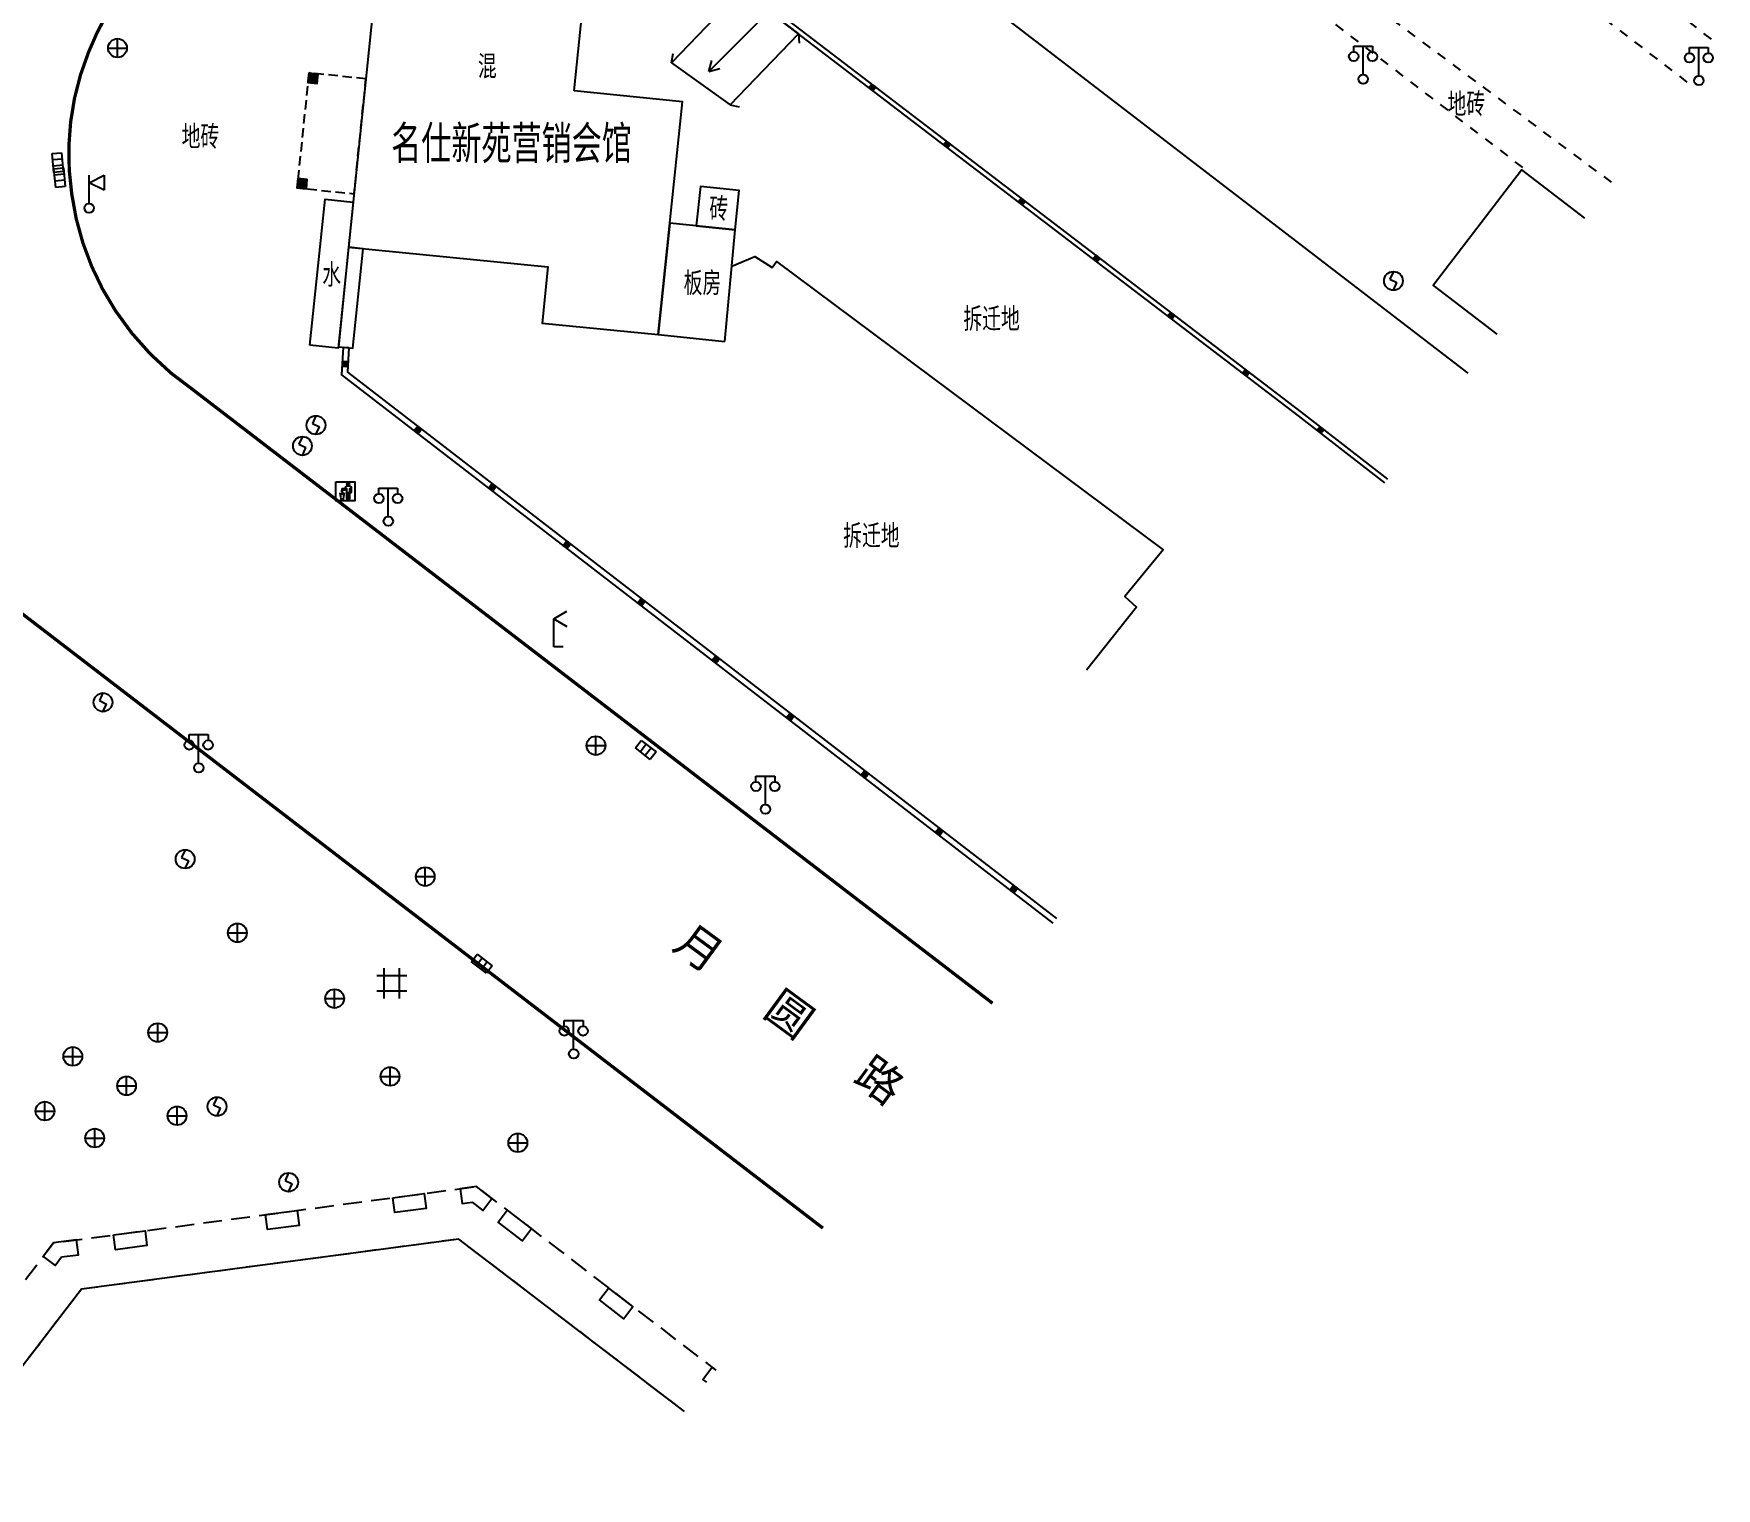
# Model space of a CAD drawing. Extents: x 5235 to 6165, y 11896 to 12757.
# Drawn here: x 5884.9 to 5974.4, y 12405 to 12482.3 of the extents above; entities that cross this region are included whole.
import ezdxf
from ezdxf.enums import TextEntityAlignment as Align

# ---------------------------------------------------------------- set-up
doc = ezdxf.new("R2010")
doc.units = 0
doc.header["$LTSCALE"] = 0.5
for name, pattern in [('X32', [1.5, 1, -0.5]), ('X5', [3, 2, -1]), ('X6', [2, 1, -1])]:
    doc.linetypes.add(name, pattern=pattern)
doc.layers.get('0').update_dxf_attribs({"linetype": 'CONTINUOUS'})
for name, color, linetype in [('COMPONENT', 4, 'CONTINUOUS'), ('DLDW', 11, 'CONTINUOUS'), ('DLSS', 4, 'CONTINUOUS'), ('DMTZ', 3, 'CONTINUOUS'), ('GXYZ', 2, 'CONTINUOUS'), ('JMD', 6, 'CONTINUOUS'), ('SXSS', 5, 'CONTINUOUS')]:
    doc.layers.add(name, color=color, linetype=linetype)
doc.styles.add('HZ', font='rs.shx', dxfattribs={"width": 0.8, "bigfont": 'hztxt.shx'})
doc.styles.add('等线体', font='simhei.ttf')
doc.linetypes.add('10422', pattern='A,2,[150,AAA.SHX,S=1,R=0,X=0,Y=1],2,[177,AAA.SHX,S=1,R=0,X=0,Y=0.8],1e-09', length=4)
doc.linetypes.add('444', pattern='A,4.5,[145,AAA.SHX,S=1,R=0,X=0,Y=1],4.5,-0.5,[146,AAA.SHX,S=1,R=0,X=0,Y=0],-0.5', length=10)

# ---------------------------------------------------------------- blocks, each defined once
blk = doc.blocks.new('gc041')
for p, q in [((-1, 0.5), (1, 0.5)), ((-1, -0.5), (-1, 0.5)), ((-0.33, 0.5), (-0.33, -0.5)), ((0.33, 0.5), (0.33, -0.5)), ((1, 0.5), (1, -0.5)), ((1, -0.5), (-1, -0.5))]:
    blk.add_line(p, q)
blk = doc.blocks.new('gc002')
at = {"linetype": 'Continuous'}
blk.add_hatch(color=256, dxfattribs=at).paths.add_polyline_path([(0.5, 0.5), (-0.5, 0.5), (-0.5, -0.5), (0.5, -0.5)])
blk.add_lwpolyline([(-0.5, -0.5), (0.5, -0.5), (0.5, 0.5), (-0.5, 0.5), (-0.5, -0.5)])
blk = doc.blocks.new('gc019')
for p, q in [((0, 0.5), (0, 3.5)), ((0, 2.7), (1.6, 3.5)), ((1.6, 1.9), (0, 2.7)), ((1.6, 3.5), (1.6, 1.9))]:
    blk.add_line(p, q)
blk.add_circle((0, 0), 0.5)
blk = doc.blocks.new('GC097')
for p, q in [((-1, 2.92), (-1, 3.52)), ((-1, 3.52), (1, 3.52)), ((0, 0.52), (0, 3.52)), ((1, 3.52), (1, 2.92))]:
    blk.add_line(p, q)
for centre in [(-1, 2.42), (1, 2.42), (0.01, 0)]:
    blk.add_circle(centre, 0.5)
blk = doc.blocks.new('gcbj0305')
for points in [[(-1.01, 1.01), (1.01, 1.01), (1.01, -1.01), (-1.01, -1.01)], [(-0.47, 0.01), (-0.39, -0.06), (-0.31, 0.01), (-0.39, 0.09)], [(0.13, 0.3), (0.13, -0.79), (0.15, -0.85), (0.24, -0.85), (0.28, -0.8), (0.28, -0.15), (0.33, -0.15), (0.33, -0.8), (0.36, -0.85), (0.44, -0.85), (0.49, -0.8), (0.49, 0.3), (0.52, 0.3), (0.52, -0.11), (0.55, -0.14), (0.6, -0.14), (0.64, -0.09), (0.64, 0.43), (0.53, 0.54), (0.14, 0.54), (0.03, 0.45), (-0.06, 0.26), (-0.33, 0.26), (-0.36, 0.24), (-0.36, 0.18), (-0.34, 0.15), (-0.01, 0.14), (0.11, 0.31)], [(-0.4, -0.13), (-0.31, -0.2), (-0.25, -0.13), (-0.33, -0.06)], [(-0.4, -0.25), (-0.3, -0.25), (-0.3, -0.35), (-0.4, -0.35)]]:
    blk.add_lwpolyline(points, close=True)
blk.add_lwpolyline([(-0.6, -0.18), (-0.47, -0.82), (-0.21, -0.82), (-0.09, -0.16)])
blk.add_circle((0.3, 0.72), 0.128)
blk = doc.blocks.new('gc043')
for p, q in [((-1, 0), (1, 0)), ((0, -1), (0, 1))]:
    blk.add_line(p, q)
blk.add_circle((0, 0), 1)
blk = doc.blocks.new('gc050')
for p, q in [((0, 1), (-0.38, 0.18)), ((-0.38, 0.18), (0.38, -0.18)), ((0, -1), (0.38, -0.18))]:
    blk.add_line(p, q)
blk.add_circle((0, 0), 1)
blk = doc.blocks.new('GC052')
for p, q in [((0, 3), (1.38, 3.81)), ((0, 0), (0, 3)), ((0, 3), (1.38, 2.19)), ((1, 0), (0, 0))]:
    blk.add_line(p, q)
blk = doc.blocks.new('gc086')
for q in [(6.46, 0.6), (6.46, -0.6)]:
    blk.add_line((7.5, 0), q)
blk.add_lwpolyline([(0, 0), (7.5, 0)])
blk = doc.blocks.new('gc146')
for points in [[(1.6, 0.82), (-1.6, 0.82)], [(-0.8, -1.58), (-0.8, 1.62)], [(0.8, 1.62), (0.8, -1.58)], [(-1.6, -0.78), (1.6, -0.78)]]:
    blk.add_lwpolyline(points)

msp = doc.modelspace()

# ---------------------------------------------------------------- linework, layer by layer
at = {"layer": 'DLSS', "linetype": 'X6', "elevation": 520.041, "flags": 128}
for points in [[(5968.785, 12474.421), (5951.566, 12487.203, -0.214338), (5947.183, 12496.633, -0.132594), (5949.736, 12504.615), (5967.23, 12527.364), (5961.831, 12531.511), (5962.004, 12534.439), (5972.718, 12548.55, 0.419238), (5971.924, 12553.913), (5960.327, 12562.96)], [(5972.803, 12479.749), (5960.256, 12489.389, -0.317281), (5960.011, 12490.793), (5965.78, 12498.488), (5966.503, 12497.88), (5962.161, 12492.219), (5961.676, 12491.53), (5970.557, 12484.764), (5974.355, 12481.807)], [(5964.06, 12475.211), (5950.258, 12485.755, -0.149587), (5945.903, 12492.464), (5944.508, 12492.168), (5942.854, 12491.494), (5941.437, 12490.918), (5940.053, 12490.217), (5938.38, 12489.166), (5937.321, 12488.775), (5936.894, 12488.685)]]:
    msp.add_lwpolyline(points, format="xyb", dxfattribs=at)
at = {"layer": 'DLSS', "linetype": 'Continuous', "const_width": 0.175, "elevation": 520.041, "flags": 128}
for points in [[(5935.865, 12430.77), (5893.361, 12463.379, -0.097798), (5889.225, 12467.592, -0.112421), (5886.901, 12473.796, -0.134323), (5887.797, 12481.343, -0.039328), (5889.125, 12483.989), (5947.17, 12559.692, -0.099951), (5949.051, 12559.762), (5949.513, 12559.633), (5950.044, 12559.335), (5954.336, 12556.043)], [(5832.61, 12406.218), (5831.788, 12407.139), (5831.18, 12408.527), (5863.27, 12450.401, -0.122148), (5870.039, 12454.539, -0.147537), (5878.699, 12454.583, -0.035975), (5882.507, 12452.828), (5926.847, 12418.813)]]:
    msp.add_lwpolyline(points, format="xyb", dxfattribs=at)
at = {"layer": 'DMTZ', "linetype": '10422', "flags": 128}
msp.add_lwpolyline([(5922.005, 12469.961), (5923.233, 12470.475), (5924.153, 12469.891), (5924.38, 12470.199), (5944.93, 12454.873), (5942.909, 12452.395), (5943.522, 12451.825), (5940.868, 12448.487)], dxfattribs=at)
at = {"layer": 'JMD', "linetype": 'Continuous'}
msp.add_line((5901.333, 12465.644, 520.041), (5901.632, 12465.627, 520.041), dxfattribs=at)
at = {"layer": 'JMD', "linetype": '444', "elevation": 520.041, "flags": 128}
msp.add_lwpolyline([(5954.805, 12555.747), (5920.216, 12510.829), (5921.579, 12494.659), (5961.135, 12464.278)], dxfattribs=at)
at = {"layer": 'JMD', "linetype": 'Continuous', "flags": 128}
msp.add_lwpolyline([(5956.73, 12458.437), (5952.14, 12461.994), (5916.038, 12489.576)], dxfattribs=at)
at = {"layer": 'JMD', "color": 7, "linetype": 'Continuous', "flags": 128}
msp.add_lwpolyline([(5956.881, 12458.637), (5952.293, 12462.193), (5916.163, 12489.795)], dxfattribs=at)
at = {"layer": 'JMD', "linetype": 'Continuous', "elevation": 520.041, "flags": 128}
for points in [[(5913.616, 12479.281), (5914.38, 12486.721), (5903.356, 12487.836), (5901.623, 12470.967), (5912.222, 12469.918), (5911.916, 12466.931), (5918.091, 12466.327), (5919.375, 12478.689)], [(5901.623, 12470.967), (5901.079, 12465.67), (5901.846, 12465.591), (5902.39, 12470.888)], [(5903.976, 12420.432), (5905.65, 12420.655), (5905.756, 12419.862), (5904.082, 12419.639)], [(5897.211, 12419.531), (5898.885, 12419.754), (5898.991, 12418.961), (5897.317, 12418.738)], [(5915.446, 12415.63), (5916.744, 12414.635), (5916.257, 12414), (5914.959, 12414.996)]]:
    msp.add_lwpolyline(points, close=True, dxfattribs=at)
at = {"layer": 'JMD', "linetype": 'X32', "elevation": 520.041, "flags": 128}
msp.add_lwpolyline([(5902.543, 12479.919), (5899.506, 12480.231), (5898.878, 12474.121), (5901.915, 12473.809)], close=True, dxfattribs=at)
at = {"layer": 'JMD', "linetype": 'Continuous', "elevation": 520.041, "flags": 128}
for points in [[(5962.695, 12466.347), (5959.304, 12468.941), (5963.993, 12475.072), (5967.344, 12472.51)], [(5901.632, 12465.627), (5901.558, 12464.317), (5939.261, 12435.273)], [(5920.666, 12410.616), (5920.46, 12410.774), (5920.947, 12411.409), (5921.147, 12411.255)]]:
    msp.add_lwpolyline(points, dxfattribs=at)
at = {"layer": 'JMD', "linetype": 'Continuous', "flags": 128}
for points in [[(5922.188, 12471.886), (5922.388, 12473.99), (5920.328, 12474.186), (5920.112, 12472.101)], [(5921.626, 12465.962), (5922.188, 12471.886), (5918.706, 12472.247), (5918.091, 12466.327)], [(5908.194, 12420.187), (5908.758, 12419.754), (5909.245, 12420.389), (5908.418, 12421.024), (5907.557, 12420.909), (5907.663, 12420.116), (5908.194, 12420.187)], [(5910.058, 12419.765), (5911.355, 12418.77), (5910.868, 12418.135), (5909.571, 12419.131)], [(5886.365, 12417.279), (5887.258, 12417.399), (5887.151, 12418.192), (5885.931, 12418.028), (5885.384, 12417.314), (5886.019, 12416.828), (5886.365, 12417.279)], [(5889.123, 12418.453), (5890.797, 12418.676), (5890.902, 12417.883), (5889.229, 12417.66)]]:
    msp.add_lwpolyline(points, close=True, dxfattribs=at)
at = {"layer": 'JMD', "color": 7, "linetype": 'Continuous', "elevation": 520.041, "flags": 128}
msp.add_lwpolyline([(5901.333, 12465.644), (5901.249, 12464.175), (5939.08, 12435.033)], dxfattribs=at)
at = {"layer": 'JMD', "linetype": 'X5', "elevation": 520.041, "flags": 128}
msp.add_lwpolyline([(5919.492, 12409.06), (5907.486, 12418.23), (5887.42, 12415.566), (5844.665, 12359.861), (5847.855, 12335.73), (5878.601, 12312.149), (5877.037, 12310.081), (5845.337, 12334.47), (5841.895, 12360.546), (5885.931, 12418.028), (5908.418, 12421.024), (5921.149, 12411.257)], dxfattribs=at)
at = {"layer": 'JMD', "linetype": 'Continuous', "elevation": 520.041, "flags": 128}
msp.add_lwpolyline([(5919.492, 12409.06), (5907.486, 12418.23), (5887.42, 12415.566), (5844.665, 12359.861), (5847.855, 12335.73), (5878.601, 12312.149), (5881.76, 12316.285), (5876.235, 12320.528), (5875.736, 12319.878), (5868.841, 12325.173), (5869.327, 12325.805), (5864.949, 12329.167, -0.354093), (5864.693, 12331.046), (5868.281, 12335.747)], format="xyb", dxfattribs=at)
at = {"layer": 'SXSS', "linetype": 'Continuous'}
for p, q in [((5922.503, 12484.637), (5925.543, 12482.314)), ((5925.543, 12482.314), (5925.585, 12481.816)), ((5918.786, 12480.768), (5918.879, 12481.259)), ((5918.786, 12480.768), (5921.912, 12478.535)), ((5921.912, 12478.535), (5922.4, 12478.427))]:
    msp.add_line(p, q, dxfattribs=at)
at = {"layer": 'SXSS', "linetype": '10422', "elevation": 520.041, "flags": 128}
for points in [[(5922.503, 12484.637), (5918.786, 12480.768)], [(5921.912, 12478.535), (5925.543, 12482.314)]]:
    msp.add_lwpolyline(points, dxfattribs=at)
at = {"layer": 'SXSS', "linetype": 'Continuous', "elevation": 520.041, "flags": 128}
msp.add_lwpolyline([(5899.569, 12465.753), (5900.384, 12473.517), (5901.87, 12473.364), (5901.072, 12465.598)], close=True, dxfattribs=at)

# ---------------------------------------------------------------- block references
at = {"layer": 'COMPONENT', "linetype": 'Continuous', "xscale": 0.5, "yscale": 0.5}
msp.add_blockref('gcbj0305', (5901.45, 12457.995, 520.041), dxfattribs=at)
at = {"layer": 'DLDW', "linetype": 'Continuous', "xscale": 0.5, "yscale": 0.5}
for name, p in [('GC097', (5955.569, 12479.903, 520.041)), ('GC097', (5973.422, 12479.827, 520.041)), ('gc019', (5887.826, 12473.044, 520.041)), ('GC097', (5903.731, 12456.4, 520.041)), ('GC097', (5893.648, 12443.291, 520.041)), ('GC097', (5923.787, 12441.087, 520.041)), ('GC097', (5913.588, 12428.086, 520.041))]:
    msp.add_blockref(name, p, dxfattribs=at)
at = {"layer": 'DLSS', "linetype": 'Continuous', "xscale": 0.5, "yscale": 0.5}
msp.add_blockref('GC052', (5912.538, 12449.714, 520.041), dxfattribs=at)
at = {"layer": 'GXYZ', "linetype": 'Continuous', "xscale": 0.5, "yscale": 0.5}
for name, p in [('gc043', (5889.335, 12481.558, 520.041)), ('gc050', (5957.183, 12469.175, 520.041)), ('gc050', (5899.886, 12461.508, 520.041)), ('gc050', (5899.167, 12460.4, 520.041)), ('gc050', (5888.563, 12446.769, 520.041)), ('gc043', (5914.776, 12444.466, 520.041)), ('gc050', (5892.93, 12438.435, 520.041)), ('gc043', (5905.698, 12437.503, 520.041)), ('gc043', (5895.71, 12434.513, 520.041)), ('gc043', (5900.881, 12431.016, 520.041)), ('gc043', (5891.472, 12429.212, 520.041)), ('gc043', (5886.957, 12427.946, 520.041)), ('gc043', (5889.816, 12426.381, 520.041)), ('gc043', (5903.827, 12426.88, 520.041)), ('gc043', (5885.478, 12425.038, 520.041)), ('gc043', (5892.5, 12424.787, 520.041)), ('gc050', (5894.628, 12425.278, 520.041)), ('gc043', (5888.123, 12423.602, 520.041)), ('gc043', (5910.623, 12423.352, 520.041)), ('gc050', (5898.435, 12421.251, 520.041))]:
    msp.add_blockref(name, p, dxfattribs=at)
at = {"layer": 'GXYZ', "linetype": 'Continuous'}
for p, xscale, yscale, zscale, rotation in [((5886.156, 12475.467, 520.041), 0.4999999999999997, 0.4999999999999997, 0.4999999999999997, 275.4047872302896), ((5886.253, 12474.665, 520.041), 0.4999999999999997, 0.4999999999999997, 0.4999999999999997, 275.4047872302896), ((5917.422, 12444.239, 520.041), 0.5, 0.5, 0.5, 322.6130300211444), ((5908.704, 12432.869, 520.041), 0.5, 0.5, 0.5, 322.6130300211444)]:
    msp.add_blockref('gc041', p, dxfattribs=dict(at, xscale=xscale, yscale=yscale, zscale=zscale, rotation=rotation))
at = {"layer": 'JMD', "linetype": 'Continuous', "xscale": 0.4999999999999999, "yscale": 0.4999999999999999, "zscale": 0.4999999999999999, "rotation": 264.1360382442428}
for p in [(5899.735, 12479.949, 520.041), (5899.153, 12474.344, 520.041)]:
    msp.add_blockref('gc002', p, dxfattribs=at)
at = {"layer": 'JMD', "linetype": 'Continuous'}
for p, xscale, yscale, rotation in [((5929.476, 12479.467), 0.25, 0.25, 142.6209461799909), ((5933.449, 12476.432), 0.25, 0.25, 142.6209461799909), ((5937.422, 12473.396), 0.25, 0.25, 142.6209461799909), ((5941.395, 12470.361), 0.25, 0.25, 142.6209461799909), ((5945.369, 12467.325), 0.25, 0.25, 142.6209461799909), ((5901.408, 12464.756, 520.041), 0.2499999999999999, 0.2499999999999999, 266.7510477159007), ((5949.342, 12464.29), 0.25, 0.25, 142.6209461799909), ((5905.287, 12461.223, 520.041), 0.2499999999999999, 0.2499999999999999, 322.3918046769633), ((5953.308, 12461.247), 0.25, 0.25, 142.2201530475179), ((5909.248, 12458.172, 520.041), 0.2499999999999999, 0.2499999999999999, 322.3918046769633), ((5913.209, 12455.121, 520.041), 0.2499999999999999, 0.2499999999999999, 322.3918046769633), ((5917.17, 12452.069, 520.041), 0.2499999999999999, 0.2499999999999999, 322.3918046769633), ((5921.131, 12449.018, 520.041), 0.2499999999999999, 0.2499999999999999, 322.3918046769633), ((5925.092, 12445.967, 520.041), 0.2499999999999999, 0.2499999999999999, 322.3918046769633), ((5929.053, 12442.915, 520.041), 0.2499999999999999, 0.2499999999999999, 322.3918046769633), ((5933.014, 12439.864, 520.041), 0.2499999999999999, 0.2499999999999999, 322.3918046769633), ((5936.975, 12436.813, 520.041), 0.2499999999999999, 0.2499999999999999, 322.3918046769633)]:
    msp.add_blockref('gc002', p, dxfattribs=dict(at, xscale=xscale, yscale=yscale, rotation=rotation))
at = {"layer": 'SXSS', "linetype": 'Continuous', "xscale": 0.5, "yscale": 0.5, "zscale": 0.5, "rotation": 224.905163529719}
msp.add_blockref('gc086', (5923.439, 12482.962), dxfattribs=at)
at = {"layer": 'SXSS', "linetype": 'Continuous', "xscale": 0.5, "yscale": 0.5}
msp.add_blockref('gc146', (5903.916, 12431.821, 520.041), dxfattribs=at)

# ---------------------------------------------------------------- texts
at = {"layer": 'DLSS', "linetype": 'Continuous', "style": '等线体'}
msp.add_text('月   圆   路', height=1.75, rotation=323.75802, dxfattribs=at).set_placement((5925.096, 12430.23), align=Align.MIDDLE)
at = {"layer": 'DMTZ', "linetype": 'Continuous', "style": 'HZ', "width": 0.8}
for p in [(5961.061, 12478.621, 520.041), (5893.746, 12476.887)]:
    msp.add_text('地砖', height=1.25, dxfattribs=at).set_placement(p, align=Align.MIDDLE)
at = {"layer": 'JMD', "linetype": 'Continuous', "style": 'HZ', "width": 0.8}
for s, p in [('混', (5909.497, 12480.565, 520.041)), ('砖', (5921.811, 12472.986))]:
    msp.add_text(s, height=1.25, dxfattribs=at).set_placement(p, align=Align.MIDDLE_RIGHT)
for s, height, p in [('名仕新苑营销会馆', 2, (5910.287, 12476.542)), ('板房', 1.25, (5920.441, 12469.106)), ('拆迁地', 1.25, (5935.816, 12467.201)), ('拆迁地', 1.25, (5929.423, 12455.668, 520.041))]:
    msp.add_text(s, height=height, dxfattribs=at).set_placement(p, align=Align.MIDDLE)
at = {"layer": 'SXSS', "linetype": 'Continuous', "style": 'HZ', "width": 0.8}
msp.add_text('水', height=1.25, dxfattribs=at).set_placement((5900.723, 12469.551, 520.041), align=Align.MIDDLE)

doc.saveas('drawing.dxf')
